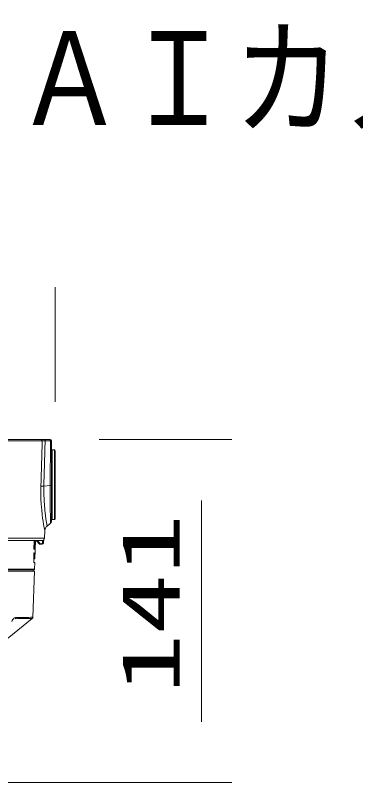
# Model space of a CAD drawing. Units: millimetres on the paper. Extents: x -62 to 64, y -59 to 59.
# Drawn here: x 6.86 to 20.84, y 27.84 to 59.31 of the extents above; entities that cross this region are included whole.
import ezdxf
from ezdxf.enums import TextEntityAlignment as Align

# ---------------------------------------------------------------- set-up
doc = ezdxf.new("R2010")
doc.units = ezdxf.units.MM
doc.layers.add('0-0_SUNPO', color=7, linetype='Continuous', lineweight=9)
doc.layers.add('0-2_GAIKEI', color=4, linetype='Continuous', lineweight=9)
doc.layers.add('0-3_MOJI1', color=7, linetype='Continuous')
doc.styles.add('ＭＳ ゴシック', font='')
doc.styles.get('ＭＳ ゴシック').set_extended_font_data('MS Gothic')

msp = doc.modelspace()

# ---------------------------------------------------------------- linework, layer by layer
at = {"layer": '0-0_SUNPO'}
for p, q in [((8.5, 43.451), (8.5, 48.156)), ((10.3, 41.906), (15.75, 41.906)), ((14.5, 30.336), (14.5, 39.406)), ((2, 27.836), (15.75, 27.836))]:
    msp.add_line(p, q, dxfattribs=at)
at = {"layer": '0-2_GAIKEI', "color": 7}
for p, q in [((8.3, 41.906), (-8.148, 41.906)), ((7.965, 41.854), (-8.198, 41.854)), ((8.085, 41.854), (8.307, 41.855)), ((8.297, 40.024), (8.307, 41.855)), ((8.35, 38.555), (8.35, 41.856)), ((8.47, 38.631), (8.47, 41.481)), ((8.5, 38.661), (8.5, 41.451)), ((8.297, 40.024), (8.04, 40.003)), ((8.312, 38.476), (8.165, 38.361)), ((8.38, 38.631), (8.47, 38.631)), ((8.059, 37.862), (8.07, 38.173)), ((7.639, 37.766), (7.628, 37.416)), ((7.655, 37.766), (7.644, 37.416)), ((7.669, 37.016), (7.695, 37.766)), ((7.729, 37.754), (7.726, 37.757)), ((7.763, 37.754), (7.729, 37.754)), ((7.813, 37.766), (7.789, 37.766)), ((7.841, 37.633), (7.841, 37.634)), ((7.871, 37.616), (7.963, 37.616)), ((7.967, 37.634), (7.88, 37.634)), ((7.982, 37.766), (7.934, 37.766)), ((7.62, 37.166), (7.617, 37.059)), ((7.623, 37.266), (7.62, 37.166)), ((7.64, 37.266), (7.623, 37.266)), ((7.628, 37.416), (7.644, 37.416)), ((7.669, 37.016), (7.616, 37.016)), ((7.635, 37.112), (7.619, 37.112)), ((7.631, 36.866), (7.663, 36.866)), ((7.654, 36.597), (7.663, 36.866)), ((7.623, 36.566), (7.572, 36.566)), ((7.582, 34.619), (7.649, 36.516)), ((7.59, 36.566), (7.591, 36.516)), ((7.654, 36.597), (7.603, 36.597)), ((7.623, 36.566), (7.654, 36.597)), ((7.56, 34.575), (5.52, 32.918))]:
    msp.add_line(p, q, dxfattribs=at)
at = {"layer": '0-2_GAIKEI'}
for p, q in [((8.059, 37.862), (1.041, 37.862)), ((7.959, 37.766), (1.036, 37.766)), ((7.603, 36.597), (-7.654, 36.597)), ((7.649, 36.516), (-7.649, 36.516)), ((7.59, 36.566), (-7.623, 36.566))]:
    msp.add_line(p, q, dxfattribs=at)
at = {"layer": '0-2_GAIKEI', "color": 7}
for points in [[(8.056, 41.906), (8.065, 41.903), (8.072, 41.898), (8.077, 41.891), (8.082, 41.878), (8.085, 41.854)], [(8.085, 41.854), (8.074, 41.482), (8.057, 40.866), (8.051, 40.558), (8.04, 40.003)], [(8.35, 41.856), (8.35, 41.856), (8.349, 41.856), (8.307, 41.855)], [(8.47, 41.481), (8.38, 41.481), (8.38, 38.631)], [(7.914, 40.002), (7.911, 39.857), (7.911, 39.712), (7.916, 39.475), (7.928, 39.244), (7.945, 39.023), (7.967, 38.818), (7.984, 38.685), (8.001, 38.565), (8.023, 38.426), (8.057, 38.236), (8.07, 38.173)], [(8.04, 40.003), (7.949, 40.003), (7.914, 40.002)], [(8.04, 40.003), (8.038, 39.873), (8.038, 39.743), (8.04, 39.615), (8.044, 39.488), (8.051, 39.364), (8.058, 39.242), (8.078, 39.013), (8.104, 38.787), (8.121, 38.658), (8.165, 38.361)], [(8.312, 38.476), (8.307, 38.666), (8.3, 39.131), (8.296, 39.732), (8.297, 40.024)], [(8.35, 40.026), (8.35, 40.026), (8.35, 40.026), (8.349, 40.026), (8.342, 40.026), (8.297, 40.024)], [(7.982, 37.766), (7.997, 37.77), (8.004, 37.774), (8.011, 37.781)], [(7.841, 37.634), (7.847, 37.628), (7.848, 37.627), (7.848, 37.627), (7.859, 37.627), (7.859, 37.627), (7.859, 37.627), (7.859, 37.627), (7.855, 37.634)], [(7.871, 37.616), (7.858, 37.619), (7.846, 37.628), (7.841, 37.633)], [(7.64, 37.266), (7.635, 37.112), (7.635, 37.048), (7.637, 37.026), (7.639, 37.019), (7.639, 37.017), (7.64, 37.016), (7.64, 37.016), (7.641, 37.016)], [(7.631, 36.866), (7.63, 36.866), (7.629, 36.867), (7.627, 36.87), (7.625, 36.877), (7.621, 36.901), (7.617, 36.957), (7.616, 37.024), (7.617, 37.059)]]:
    msp.add_lwpolyline(points, dxfattribs=at)
at = {"layer": '0-2_GAIKEI'}
msp.add_lwpolyline([(6.718, 34.451), (6.739, 34.493), (6.761, 34.53), (6.781, 34.559), (6.802, 34.58), (6.825, 34.595), (6.849, 34.603), (6.869, 34.605), (6.884, 34.606)], dxfattribs=at)
at = {"layer": '0-2_GAIKEI', "color": 7}
for centre, radius, start, end in [((8.3, 41.856), 0.05, 360, 90), ((-393.04, 51.99), 401.134, 358.2875, 358.55212), ((8.024, 47.369), 5.515, 269.389, 270.6281), ((8.38, 41.451), 0.03, 90, 180), ((8.47, 41.451), 0.03, 360, 90), ((8.25, 38.555), 0.1, 308.1297, 0.0006), ((8.38, 38.661), 0.03, 180, 270), ((8.47, 38.661), 0.03, 270, 0), ((8.319, 38.164), 0.25, 128.1302, 178), ((7.959, 37.866), 0.1, 270, 358), ((-3.771, 39.033), 11.864, 353.3551, 354.0027), ((7.752, 37.781), 0.0361, 205.2728, 223.546), ((-12.872, 18.398), 28.267, 42.8806, 43.2239), ((-12.972, 18.313), 28.398, 42.8722, 43.2034), ((7.787, 37.769), 0.0282, 185.7079, 211.905), ((-9.664, 24.414), 21.947, 37.04, 37.4335), ((-9.572, 24.468), 21.861, 37.0312, 37.4659), ((7.871, 37.646), 0.0297, 219.7588, 269.9527), ((7.963, 37.666), 0.05, 270, 353.3584), ((-3.767, 39.001), 11.814, 353.3551, 353.9993), ((7.522, 34.621), 0.0604, 309.0632, 358)]:
    msp.add_arc(centre, radius, start, end, dxfattribs=at)
at = {"layer": '0-2_GAIKEI'}
for centre, radius, start, end in [((6.821, 34.607), 0.0622, 312.5817, 359.0416), ((4.383, 182.129), 147.588, 270.96306, 271.23356), ((4.391, 182.735), 148.15, 270.96403, 271.23432)]:
    msp.add_arc(centre, radius, start, end, dxfattribs=at)
at = {"layer": '0-2_GAIKEI', "color": 7}
for centre, major_axis, ratio, start_param, end_param in [((7.917, 41.856), (0, 0.05), 0.971609, 4.677482, 6.283185), ((8.279, 41.856), (0, 0.05), 0.570371, 4.694458, 6.283185), ((7.877, 37.653), (0.0239, 0.0181), 0.590775, 3.232973, 4.385122), ((7.882, 37.646), (0, 0.03), 0.995182, 2.268928, 3.141593), ((7.865, 37.667), (0.0171, -0.0507), 0.090932, 6.252475, 7.121775), ((7.963, 37.666), (0, -0.05), 0.104528, 6.283185, 7.159243), ((7.963, 37.666), (0.0497, -0.0058), 0.634141, 4.866841, 6.283271)]:
    msp.add_ellipse(centre, major_axis=major_axis, ratio=ratio, start_param=start_param, end_param=end_param, dxfattribs=at)

# ---------------------------------------------------------------- texts
at = {"layer": '0-0_SUNPO', "style": 'ＭＳ ゴシック', "width": 1.5}
msp.add_text('141', height=2.405, rotation=90, dxfattribs=at).set_placement((14.338, 31.478), align=Align.BOTTOM_LEFT)
at = {"layer": '0-3_MOJI1', "style": 'ＭＳ ゴシック', "width": 0.85}
msp.add_text('８ＭＰ 屋外 ドーム ＡＩカメラ（ベース金具付）', height=3.849, dxfattribs=at).set_placement((-35.5, 53.66), align=Align.BOTTOM_LEFT)

doc.saveas('drawing.dxf')
